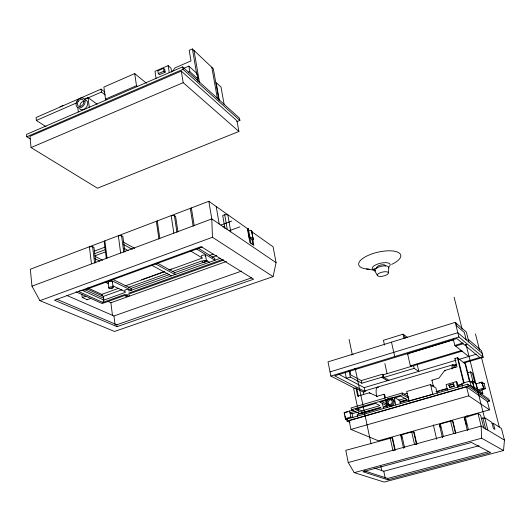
<?xml version="1.0" encoding="UTF-8"?>
<svg xmlns="http://www.w3.org/2000/svg" width="531" height="531" viewBox="0 0 531 531"><rect width="100%" height="100%" fill="white"/><g stroke="black" fill="none" stroke-linecap="round" stroke-linejoin="round"><path stroke-width="0.8" d="M388.466 272.795A5.722 2.051 -12.9 0 0 379.705 272.974A5.722 2.051 -12.9 0 0 380.501 276.445A5.722 2.051 -12.9 0 0 388.466 272.795L388.805 267.252M395.29 450.315L392.608 438.009L392.104 437.796L345.787 450.334L348.236 462.534L354.223 472.643L384.192 482.068L503.534 450.534L504.45 440.113L501.45 428.444L493.339 423.273L491.905 423.665M252.882 239.826L253.878 245.309L249.909 242.594L247.333 228.549L208.829 201.289L30.32 269.237L31.973 286.182L39.911 300.652L114.497 331.463L273.06 276.611L276.093 262.712L273.08 246.782L251.395 231.43M78.973 291.678L102.775 302.404L103.87 300.101L103.412 296.391L86.945 288.857M172.283 71.665L175.097 67.809L190.981 60.926L189.182 50.339L192.395 48.932L213.309 68.731L218.925 100.167M470.001 381.663L465.601 364.054L457.383 357.741L454.894 358.485L456.965 366.875L444.679 370.512L438.951 378.132L431.922 380.196L433.23 385.725L433.887 386.143M351.257 354.954L352.206 354.496M251.03 230.985L251.747 231.237L253.287 239.667L252.716 239.269L253.002 238.977A3.896 1.613 -10.1 0 0 250.546 237.271L249.318 236.912L247.785 228.423L248.362 228.834L249.895 237.317M251.448 232.319L251.734 232.02A3.883 1.633 -10 0 0 249.278 230.288L248.296 230.348M416.901 444.394L414.107 432.028L411.711 431.975L401.708 434.763L400.772 435.38L401.263 435.599M442.768 437.312L442.323 437.086L439.389 424.634L440.405 423.984L450.6 421.149L452.936 421.222L455.751 432.924M467.745 430.468L467.326 430.236L464.26 417.711L478.019 413.51L480.615 415.169L483.94 428.391M344.825 413.749L344.493 413.954A2.562 0.631 -11.4 0 0 344.798 414.532M442.323 437.086L443.352 436.462L440.405 423.984M371.634 443.664L370.366 443.677M146.437 83.261L134.708 73.583L103.877 87.077L105.49 99.098L106.459 99.828M60.049 106.817L62.977 105.536M104.939 92.069L101.069 89.122L36.062 117.543L36.367 120.431L46.038 126.743M84.402 99.138L88.033 97.551L97.073 104.189M36.367 120.431L76.477 102.934M85.557 98.972L101.454 92.042L105.33 94.976M171.619 72.05L170.995 68.16L168.141 65.618L154.992 71.346L156.074 78.356M163.555 68.326L157.853 70.809L158.291 73.617L159.479 74.632L165.181 72.163L164.729 69.355L163.555 68.326L163.999 71.141L165.181 72.163M158.291 73.617L163.999 71.141M105.49 99.098L136.48 85.683L137.41 86.434M236.839 121.665L239.906 120.424L239.488 118.161L182.598 66.879L26.55 134.403L26.789 136.779L30.3 138.963M183.573 68.393L188.857 66.109L197.134 73.656L198.063 79.066L196.735 79.63M26.789 136.779L183.003 69.329L239.906 120.424M181.277 71.108L29.922 136.367L31.07 147.572L97.472 188.213L238.917 131.469L236.952 120.789L181.277 71.108L183.188 82.657L238.917 131.469M188.439 72.15L189.779 71.572L198.063 79.066M31.07 147.572L183.188 82.657M94.292 251.156L105.092 247.074M94.598 253.665L105.41 249.59M94.85 255.889L105.656 251.82M31.973 286.182L211.796 218.931L276.093 262.712M230.806 231.881L227.819 214.736L224.726 214.73L222.715 215.48L224.965 228.556M220.85 225.098L231.815 221.035M222.98 227.042L224.533 226.471M229.193 230.779L239.859 226.856M39.911 300.652L212.466 237.264L273.06 276.611M79.869 290.683L82.896 290.603L202.324 246.988M82.325 297.499L85.849 296.218M141.671 279.751L164.285 271.58M168.958 269.887L171.301 269.044M86.838 299.809L90.735 298.402M118.911 288.187L101.786 294.373L87.754 287.915M125.137 285.937L164.836 271.593M169.502 269.907L202.192 258.099M209.201 255.564L213.09 254.163M103.412 296.391L122.05 289.68M128.256 287.444L167.849 273.18M172.509 271.5L202.012 260.874M212.101 257.243L216.761 255.564M204.322 261.391L206.22 260.708L205.431 260.482A2.197 0.883 -8.9 0 0 203.254 260.754A2.197 0.883 -8.9 0 0 202.145 261.664L202.211 261.889A2.197 0.883 -8.9 0 0 205.125 262.108A2.197 0.883 -8.9 0 0 206.22 260.708M112.964 279.492L131.084 288.373L169.588 274.514M157.621 263.21L174.732 272.655L207.495 260.88M198.494 248.355L214.637 258.305L214.989 260.25L129.066 291.054M125.283 292.415L103.87 300.101L82.896 290.603M196.709 249.066L214.955 260.217L220.418 258.258M102.775 302.404L125.422 294.287M128.548 293.172L223.053 259.314M125.588 295.176L102.231 303.533L76.086 291.858M129.478 293.782L223.69 260.077M107.906 301.396L110.886 302.75L226.438 261.491M66.899 295.462L113.946 315.972L241.379 271.149M56.512 299.139L116.827 324.753L251.707 277.799M117.066 326.651L253.619 279.213L201.096 246.616L54.441 300.227L117.066 326.651L116.827 324.753M372.689 269.429L377.202 267.909A4.334 1.586 -12.9 0 1 380.807 265.022A4.334 1.586 -12.9 0 1 385.353 266.024M358.478 396.611L356.766 388.42L356.434 388.526L363.981 392.402M482.613 388.904C480.847 389.893 485.779 388.805 482.068 388.513M407.689 337.557L403.016 334.191L383.442 340.298L384.504 345.07M468.866 342.057L466.331 332.054L455.24 322.383L328.019 361.87L330.866 376.061L354.768 388.307M330.036 371.899L457.822 332.705L482.155 353.307L482.739 356.567M330.866 376.061L458.89 336.986L483.177 357.297L463.955 362.992M411.233 366.41L410.35 365.839L407.582 353.812L453.56 339.794M388.957 380.309L382.99 376.871L361.85 383.209L350.321 377.063L346.358 378.264L345.223 372.755M453.202 338.884L454.821 345.415L463.032 342.926M455.631 346.059L463.078 343.809M349.883 370.538L350.792 374.926L361.292 380.581L382.413 374.229L383.362 374.773L462.382 351.051M410.35 365.839L461.366 350.506M417.12 364.113L418.806 371.355L414.187 368.355L383.94 377.408L383.362 374.773M356.766 388.42L355.989 388.015L353.659 388.712L357.323 406.315M338.685 374.229L364.18 387.63L456.01 360.27M459.176 359.328L476.413 354.197M364.81 390.889L452.87 364.764M453.64 365.242L456.01 364.538M463.132 362.427L479.752 357.502L456.826 338.566L334.643 375.822L365.009 391.52L364.18 387.63M454.456 365.806L456.833 365.102M377.242 396.338L369.297 392.794L357.702 396.226L355.989 388.015M377.209 396.259L383.993 394.267L384.729 394.666L385.413 397.785M467.672 372.749L470.552 371.899L472.464 373.346L474.86 382.864M437.192 393.405L435.905 387.975L430.502 384.55L406.653 391.52L409.155 401.124M408.339 396.451L402.199 392.993L351.077 407.934L351.436 409.68L360.595 413.881L380.959 407.961M404.25 394.181L407.43 393.252M431.663 386.183L433.23 385.725M351.436 409.68L388.433 398.887M390.006 398.429L402.598 394.759L408.731 398.19M387.935 399.199L385.612 399.876L387.272 407.45M390.252 398.522L394.115 397.394L399.962 400.553L400.633 403.547M345.469 419.357L344.181 412.627L353.195 409.998M386.017 400.407L379.811 402.213L386.449 405.598L386.07 403.872L381.643 401.602M394.553 397.918L400.759 396.113L407.091 399.617L399.949 401.688M458.372 387.079L457.224 382.393L456.182 381.663L446.1 384.597L447.421 390.066M354.993 411.313L349.949 412.779L352.073 413.735L357.097 412.275M448.914 385.108L453.282 383.84L453.713 384.139L454.251 386.329L449.883 387.59L448.914 385.108L449.883 387.59M450.082 385.194L453.713 384.139M356.971 408.631L361.843 410.901L379.678 405.724M398.768 400.188L405.113 398.343M472.869 387.869L473.878 387.577L472.822 383.349L469.782 381.145L461.698 383.488L462.401 386.329M449.445 387.305L453.813 386.037L454.251 386.329M379.698 405.432L375.682 403.421L355.219 409.381L362.202 412.62L380.827 407.224M362.713 412.859L357.144 414.472L357.628 416.749M365.899 411.937L375.45 409.175M384.198 406.64L386.588 405.95M402.505 401.336L406.487 400.188M435.931 391.659L447.075 388.433M457.423 385.44L462.196 384.059M470.154 381.756L472.544 381.059L476.247 383.767L477.754 389.747L484.106 388.221A2.622 0.624 -13.2 0 1 485.022 388.891L479.267 390.829M383.316 407.284L387.238 406.149M399.79 402.511L408.419 400.016M437.431 391.619L439.807 390.929M441.394 390.471L447.733 388.639M457.244 385.884L461.997 384.51M352.239 417.658L350.825 417.034L345.396 418.601L347.234 419.397M408.784 400.918L433.077 394.208M487.02 401.748L489.416 401.071L488.958 399.285L467.698 384.205L346.63 419.191L347.008 421.05L349.995 422.331M347.008 421.05L468.176 386.11L489.416 401.071M476.247 383.767L481.962 382.121L483.701 388.267M469.822 385.712L470.851 385.413L473.878 387.577M466.543 386.86L349.139 420.698L350.925 429.44L378.437 440.79L489.516 409.839L487.372 401.409L466.543 386.86L468.773 395.847L489.516 409.839M482.035 383.647L483.456 383.243L483.097 383.156A2.622 0.637 -13.2 0 1 481.956 383.574M472.471 387.557L474.057 387.106L482.852 393.385L480.462 394.062M350.925 429.44L468.773 395.847M481.425 418.375L484.757 417.804L491.839 422.318L493.405 428.477L494.899 429.4L493.339 423.273M348.236 462.534L481.159 426.094L504.45 440.113M354.223 472.643L481.644 438.221L503.534 450.534M374.501 468.09L383.774 471.256L479.035 445.728M364.16 470.765L387.663 478.438L488.726 451.642M387.962 479.832L490.677 452.644L471.462 442.456L362.899 471.727L387.962 479.832L387.663 478.438M174.732 272.655L175.057 274.58L155.769 264.013M482.181 382.287L481.969 382.307A2.622 0.637 -13.2 0 0 479.493 383.024M352.484 354.442L353.201 354.442M394.148 450.175L392.86 450.301L390.185 437.969M415.786 444.248L414.505 444.367L411.711 431.975M248.023 228.854L248.362 228.834M95.832 262.911L93.934 247.406L92.62 246.723L89.394 246.749L91.465 263.934M124.931 252.033L122.847 236.428L121.572 235.711L118.347 235.731L120.63 253.028M177.918 231.47L175.588 216.402L174.394 215.632L171.174 215.626L173.843 233.122M366.403 268.965L375.397 270.352A9.273 3.392 -12.9 0 1 373.744 266.024A9.273 3.392 -12.9 0 1 385.732 262.646A9.273 3.392 -12.9 0 1 389.376 266.409M131.084 288.373L131.369 290.258L111.032 280.355M403.991 447.932L403.5 447.726L404.449 447.122L401.708 434.763M87.243 299.69L82.219 297.486L81.84 294.22M344.181 412.627L344.612 412.693A2.562 0.631 -11.4 0 1 347.586 411.937M358.976 414.326L358.657 412.713M84.92 289.714L103.645 298.243M110.952 287.683L112.16 288.253M126.358 295.017L127.513 295.568M105.623 282.326L108.543 283.727M112.917 285.831L125.316 291.791M94.71 258.551L99.881 261.172M95.149 256.44L102.523 260.203M369.297 392.794L370.061 393.192M439.389 424.634L440.385 427.203M152.039 265.374L171.413 275.888M123.896 248.249L128.183 250.586M123.756 244.638L132.265 249.324M123.418 242.123L134.761 248.408M381.583 377.295L387.484 380.687M464.26 417.711L465.441 421.09M190.948 251.17L202.265 257.973M206.513 260.529L209.373 262.268M431.922 380.196L432.579 380.621M407.582 353.812L408.18 354.21M248.866 237.038L252.929 239.859M444.679 370.512L445.317 370.957M473.021 387.789L481.086 393.517M483.018 389.203L483.562 389.601M454.894 358.485L455.518 358.956M79.59 108.762L80.42 109.406A5.396 4.022 -55.4 0 0 86.759 106.658L87.349 105.397A5.396 4.022 -55.4 0 0 86.772 100.79L85.936 100.147A5.396 4.022 -55.4 0 0 84.92 99.821M454.821 345.415L468.681 356.5M468.169 339.296L481.471 350.652L483.177 357.297M374.62 270.531L377.322 275.363M475.464 333.966L479.573 350.009M481.425 357.224L499.299 426.997M484.04 383.428L485.294 388.347M481.962 382.121L483.482 388.108M481.929 389.767L482.852 393.385M466.178 339.787L464.333 332.466L456.786 325.941L456.076 323.113M484.757 417.804L487.863 430.13M454.111 297.221L462.149 329.14M465.966 344.307L484.537 418.043M482.898 417.963L485.805 429.526M470.552 371.899L473.161 382.274M472.544 381.059L474.07 387.112M455.24 322.383L458.89 336.986M478.019 413.51L481.159 426.094L481.644 438.221M469.782 381.145L470.851 385.413M465.01 363.602L469.417 381.238M467.698 384.205L468.176 386.11M457.994 358.213L464.107 382.884M457.383 357.741L463.702 383.256M466.955 415.521L467.353 417.127M465.329 417.047L468.408 429.592M456.182 381.663L457.523 387.145M465.826 422.649L466.404 424.999M453.282 383.84L453.813 386.037M452.505 420.983L455.512 433.475L453.593 433.654L450.6 421.149M430.502 384.55L432.725 393.995M433.329 424.9L436.674 439.237M413.569 365.706L414.187 368.355M404.43 335.207L405.16 338.393M403.016 334.191L403.938 338.187M413.629 431.803L416.423 444.181M391.486 342.17L394.732 356.567M402.199 392.993L402.598 394.759M394.115 397.394L395.801 404.98M401.436 436.376L401.775 437.916M384.856 363.596L387.092 373.724M400.513 434.444L403.54 448.124M382.413 374.229L382.99 376.871M383.993 394.267L384.842 398.177M392.104 437.796L394.792 450.109M382.506 403.985L383.501 408.558M383.774 471.256L385.24 478.159M380.827 466.205L381.796 470.758M361.292 380.581L361.85 383.209M349.086 339.369L352.305 354.708M355.193 368.434L370.93 443.332M361.843 410.901L362.202 412.62M358.379 409.288L358.737 411.014M357.655 407.914L357.994 409.514M349.013 370.764L350.321 377.063M352.073 413.735L352.949 417.97M349.597 411.047L350.825 417.034M345.137 415.926L345.489 418.873A2.569 0.617 -11.4 0 0 346.816 419.444M251.515 230.793L252.783 237.762M251.893 239.142L252.895 244.632M249.909 237.762L250.911 243.278M224.182 104.647L221.009 87.071L216.163 82.577L219.323 100.279M211.836 67.331L217.445 98.832M224.726 214.73L227.275 229.445M193.974 50.425L199.55 82.816M192.395 48.932L196.848 74.898M197.266 77.334L197.963 81.396M216.203 206.506L219.177 223.963M188.857 66.109L189.779 71.572M208.829 201.289L211.796 218.931L212.466 237.264M182.598 66.879L183.003 69.329M205.603 255.676L206.493 261.119M194.193 225.516L191.366 207.94L190.496 209.506L193.184 226.252M168.141 65.618L169.27 72.647M174.394 215.632L176.962 232.312M159.831 238.366L157.262 220.916L156.499 222.436L158.942 239.05M134.708 73.583L136.48 85.683M121.572 235.711L123.763 252.198M101.069 89.122L101.454 92.042M112.433 282.007L113.116 287.404M88.033 97.551L89.268 107.262M107.05 258.106L104.872 240.862L104.255 242.295L106.326 258.683M113.946 315.972L115.081 324.985M110.886 302.75L112.512 315.719M108.105 282.558L108.782 287.955M102.012 295.92L101.826 294.386L101.965 295.82M77.725 107.156L78.322 112.001M92.62 246.723L94.604 263.064M484.033 383.767A2.622 0.637 -13.2 0 0 482.852 383.289L482.234 383.362A2.622 0.637 -13.2 0 0 481.571 383.488M363.27 394.433A13.096 3.836 73.5 0 1 365.899 391.082M376.685 396.577A13.156 3.697 73.4 0 1 378.61 387.311M452.054 369.005A13.487 2.841 72.9 0 1 455.552 367.352M453.023 367.366A11.29 2.376 72.9 0 1 454.217 367.087M389.953 404.961A2.648 2.476 -65 0 1 389.356 404.702L388.851 404.297A2.648 2.476 -65 0 1 388.3 401.775L388.573 401.144A2.648 2.476 -65 0 1 391.433 399.889M387.53 404.33A3.783 3.531 -65 0 0 388.068 405.1L388.785 405.684A3.783 3.531 -65 0 0 393.723 404.25L394.115 403.341A3.783 3.531 -65 0 0 393.318 399.743L392.601 399.159A3.783 3.531 -65 0 0 391.752 398.801M201.541 256.639A2.197 0.889 -8.9 0 1 202.059 255.431A2.197 0.889 -8.9 0 1 204.853 255.086A2.197 0.889 -8.9 0 1 205.298 256.168M108.47 282.937A2.184 0.85 -6.7 0 1 109.837 281.483A2.184 0.85 -6.7 0 1 112.393 282.233M125.05 290.915A2.124 0.81 -7.2 0 1 125.369 289.846A2.124 0.81 -7.2 0 1 128.077 289.495A2.124 0.81 -7.2 0 1 128.694 290.45M250.426 238.611A1.221 0.504 -10.1 0 1 250.532 238.724M80.048 106.134A3.777 2.814 -55.4 0 1 80.267 104.348L80.679 103.465A3.777 2.814 -55.4 0 1 84.396 101.308M369.397 269.164A21.559 8.018 -12.9 0 1 363.111 258.205A21.559 8.018 -12.9 0 1 395.084 251.355A21.559 8.018 -12.9 0 1 391.672 264.392M375.039 271.135A7.281 2.648 -12.9 0 1 381.085 266.303A7.281 2.648 -12.9 0 1 388.719 267.976M347.022 418.8L348.595 418.508L347.022 418.8M354.529 369.171L356.115 368.879L354.529 369.171M453.879 365.461L455.386 365.182L453.879 365.461M465.249 344.685L466.842 344.393L465.329 344.612M386.648 400.062L386.256 400.971A3.79 3.544 -64.9 0 0 387.046 404.576L387.763 405.16A3.79 3.544 -64.9 0 0 392.714 403.726L393.106 402.817A3.79 3.544 -64.9 0 0 392.309 399.206L391.593 398.622A3.79 3.544 -64.9 0 0 386.648 400.062M387.557 400.613L387.278 401.244A2.655 2.476 -64.9 0 0 387.836 403.766L388.34 404.177A2.655 2.476 -64.9 0 0 391.805 403.175L392.077 402.538A2.655 2.476 -64.9 0 0 391.52 400.009L391.015 399.604A2.655 2.476 -64.9 0 0 387.557 400.613M480.721 357.509L482.234 357.23L480.721 357.509M77.015 101.036L76.418 102.297A5.416 4.029 -55.4 0 0 76.982 106.91L77.811 107.561A5.416 4.029 -55.4 0 0 84.17 104.799L84.768 103.525A5.416 4.029 -55.4 0 0 84.19 98.912L83.354 98.268A5.416 4.029 -55.4 0 0 77.015 101.036M78.084 101.6L77.665 102.483A3.797 2.821 -55.4 0 0 78.064 105.715L78.641 106.167A3.797 2.821 -55.4 0 0 83.095 104.229L83.506 103.346A3.797 2.821 -55.4 0 0 83.108 100.113L82.524 99.662A3.797 2.821 -55.4 0 0 78.084 101.6M126.099 296.318A2.131 0.803 -7.2 0 0 129.577 295.508A2.131 0.803 -7.2 0 0 126.856 294.871A2.131 0.803 -7.2 0 0 126.099 296.318M109.519 288.459A2.184 0.836 -6.8 0 0 113.083 287.623A2.184 0.836 -6.8 0 0 110.249 286.952A2.184 0.836 -6.8 0 0 109.519 288.459"/></g></svg>
